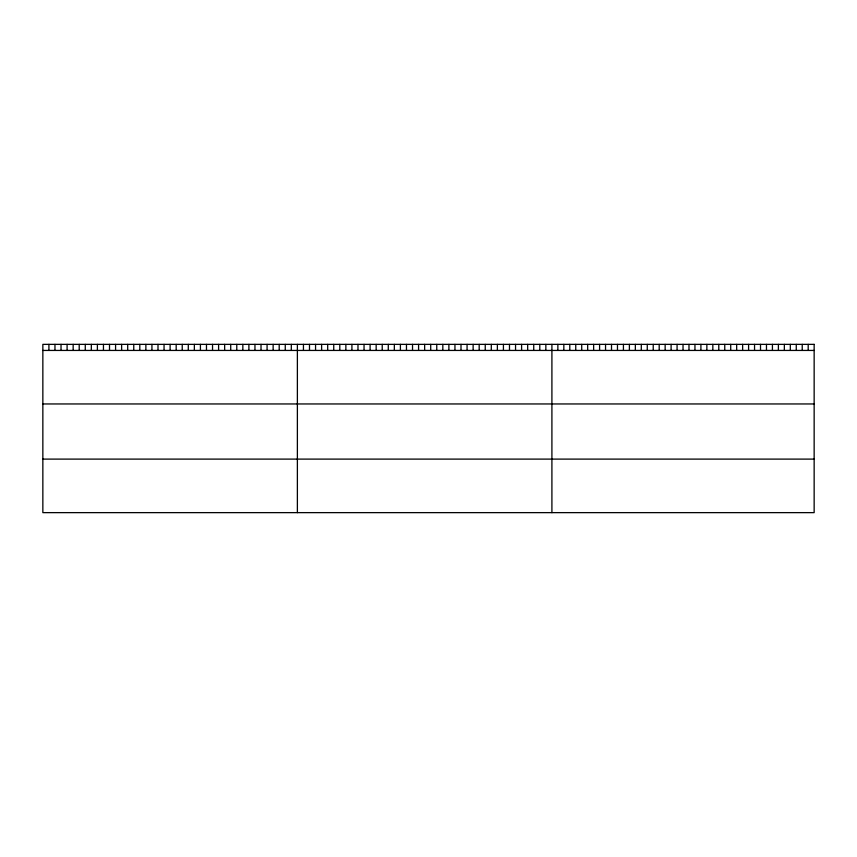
<?xml version="1.0" encoding="UTF-8"?>
<svg xmlns="http://www.w3.org/2000/svg" width="857" height="857" viewBox="0 0 857 857"><rect width="100%" height="100%" fill="white"/><g stroke="black" fill="none" stroke-linecap="round" stroke-linejoin="round"><path stroke-width="1.29" d="M42.85 350.438L814.15 350.438M42.85 403.958L814.15 403.958M42.85 459.106L814.15 459.106M808.194 344.364L808.194 350.438M802.227 344.364L802.227 350.438M796.271 344.364L796.271 350.438M790.315 344.364L790.315 350.438M784.348 344.364L784.348 350.438M778.392 344.364L778.392 350.438M772.425 344.364L772.425 350.438M766.469 344.364L766.469 350.438M760.513 344.364L760.513 350.438M754.546 344.364L754.546 350.438M748.589 344.364L748.589 350.438M742.633 344.364L742.633 350.438M736.666 344.364L736.666 350.438M730.71 344.364L730.71 350.438M724.754 344.364L724.754 350.438M718.787 344.364L718.787 350.438M712.831 344.364L712.831 350.438M706.864 344.364L706.864 350.438M700.908 344.364L700.908 350.438M694.952 344.364L694.952 350.438M688.985 344.364L688.985 350.438M683.029 344.364L683.029 350.438M677.073 344.364L677.073 350.438M671.106 344.364L671.106 350.438M665.15 344.364L665.15 350.438M659.194 344.364L659.194 350.438M653.227 344.364L653.227 350.438M647.271 344.364L647.271 350.438M641.304 344.364L641.304 350.438M635.348 344.364L635.348 350.438M629.392 344.364L629.392 350.438M623.425 344.364L623.425 350.438M617.468 344.364L617.468 350.438M611.512 344.364L611.512 350.438M605.545 344.364L605.545 350.438M599.589 344.364L599.589 350.438M593.633 344.364L593.633 350.438M587.666 344.364L587.666 350.438M581.71 344.364L581.71 350.438M575.743 344.364L575.743 350.438M569.787 344.364L569.787 350.438M563.831 344.364L563.831 350.438M557.864 344.364L557.864 350.438M551.908 344.364L551.908 512.636M545.845 344.364L545.845 350.438M539.792 344.364L539.792 350.438M533.729 344.364L533.729 350.438M527.666 344.364L527.666 350.438M521.602 344.364L521.602 350.438M515.55 344.364L515.55 350.438M509.487 344.364L509.487 350.438M503.423 344.364L503.423 350.438M497.371 344.364L497.371 350.438M491.307 344.364L491.307 350.438M485.244 344.364L485.244 350.438M479.181 344.364L479.181 350.438M473.128 344.364L473.128 350.438M467.065 344.364L467.065 350.438M461.002 344.364L461.002 350.438M454.949 344.364L454.949 350.438M448.886 344.364L448.886 350.438M442.823 344.364L442.823 350.438M436.759 344.364L436.759 350.438M430.707 344.364L430.707 350.438M424.644 344.364L424.644 350.438M418.58 344.364L418.58 350.438M412.528 344.364L412.528 350.438M406.464 344.364L406.464 350.438M400.401 344.364L400.401 350.438M394.338 344.364L394.338 350.438M388.285 344.364L388.285 350.438M382.222 344.364L382.222 350.438M376.159 344.364L376.159 350.438M370.106 344.364L370.106 350.438M364.043 344.364L364.043 350.438M357.98 344.364L357.98 350.438M351.916 344.364L351.916 350.438M345.864 344.364L345.864 350.438M339.8 344.364L339.8 350.438M333.737 344.364L333.737 350.438M327.685 344.364L327.685 350.438M321.621 344.364L321.621 350.438M315.558 344.364L315.558 350.438M309.495 344.364L309.495 350.438M303.442 344.364L303.442 350.438M297.379 344.364L297.379 512.636M291.316 344.364L291.316 350.438M285.263 344.364L285.263 350.438M279.2 344.364L279.2 350.438M273.137 344.364L273.137 350.438M267.073 344.364L267.073 350.438M261.021 344.364L261.021 350.438M254.958 344.364L254.958 350.438M248.894 344.364L248.894 350.438M242.842 344.364L242.842 350.438M236.778 344.364L236.778 350.438M230.715 344.364L230.715 350.438M224.652 344.364L224.652 350.438M218.599 344.364L218.599 350.438M212.536 344.364L212.536 350.438M206.473 344.364L206.473 350.438M200.42 344.364L200.42 350.438M194.357 344.364L194.357 350.438M188.294 344.364L188.294 350.438M182.23 344.364L182.23 350.438M176.178 344.364L176.178 350.438M170.115 344.364L170.115 350.438M164.051 344.364L164.051 350.438M157.999 344.364L157.999 350.438M151.935 344.364L151.935 350.438M145.872 344.364L145.872 350.438M139.809 344.364L139.809 350.438M133.756 344.364L133.756 350.438M127.693 344.364L127.693 350.438M121.63 344.364L121.63 350.438M115.577 344.364L115.577 350.438M109.514 344.364L109.514 350.438M103.451 344.364L103.451 350.438M97.387 344.364L97.387 350.438M91.335 344.364L91.335 350.438M85.272 344.364L85.272 350.438M79.208 344.364L79.208 350.438M73.156 344.364L73.156 350.438M67.092 344.364L67.092 350.438M61.029 344.364L61.029 350.438M54.966 344.364L54.966 350.438M48.913 344.364L48.913 350.438M814.15 344.364L42.85 344.364L42.85 512.636L814.15 512.636L814.15 344.364"/></g></svg>
